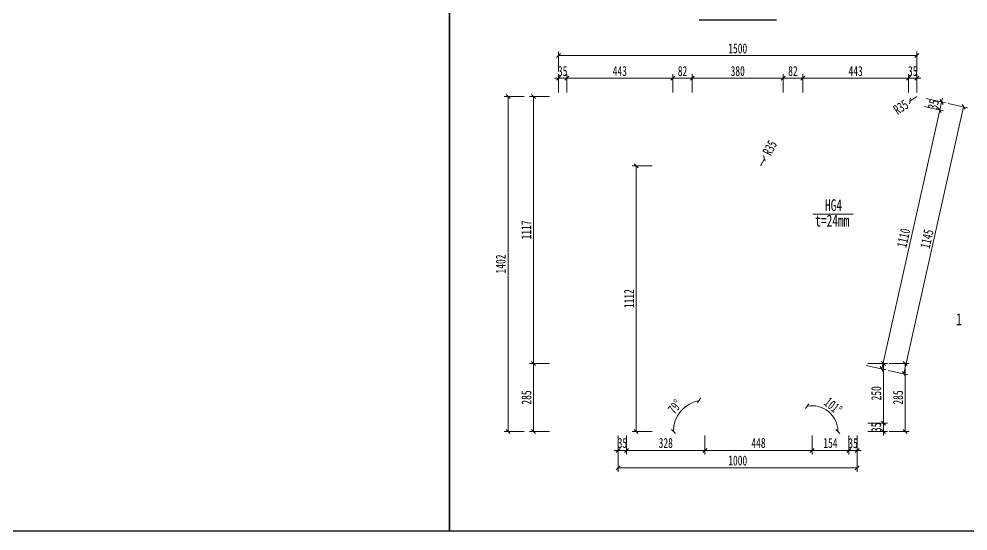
# Model space of a CAD drawing. Header units: millimetres. Extents: x -60009 to 63758, y -2164 to 95433.
# Drawn here: x 23798 to 27770, y 30298 to 32440 of the extents above; entities that cross this region are included whole.
import ezdxf
from ezdxf.enums import TextEntityAlignment as Align

# ---------------------------------------------------------------- set-up
doc = ezdxf.new("R2010")
doc.units = ezdxf.units.MM
doc.layers.get('Defpoints').update_dxf_attribs({"color": 8})
doc.layers.add('文字', color=7, linetype='Continuous', lineweight=15)
doc.layers.add('细实线', color=4, linetype='Continuous', lineweight=15)
doc.styles.add('111', font='仿宋_GB2312.TTF', dxfattribs={"width": 0.7})
doc.styles.add('BM_Dim', font='仿宋_GB2312.TTF', dxfattribs={"width": 0.85})
doc.dimstyles.new('200', dxfattribs={"dimscale": 0, "dimtxt": 2.5, "dimasz": 1, "dimexe": 1, "dimexo": 1, "dimgap": 0.6, "dimtad": 1, "dimdec": 0, "dimdsep": 46, "dimtxsty": '111', "dimblk": 'OBLIQUE', "dimcen": 0, "dimclrd": 4, "dimclre": 4, "dimclrt": 4, "dimadec": 1, "dimazin": 2, "dimtfac": 1, "dimtdec": 0, "dimtix": 1, "dimtmove": 2, "dimatfit": 3, "dimfxl": 4, "dimfxlon": 1, "dimtolj": 1, "dimlwd": -1, "dimlwe": -1, "dimarcsym": 0})

# ---------------------------------------------------------------- blocks, each defined once
blk = doc.blocks.new('_Oblique')
at = {"color": 0, "linetype": 'ByBlock', "lineweight": -2}
blk.add_line((-0.5, -0.5), (0.5, 0.5), dxfattribs=at)
blk = doc.blocks.new('*D1256')
at = {"layer": 'Defpoints', "color": 0, "transparency": 16777216}
for p in [(27556.4, 32286.5), (26056.4, 32115.6), (27556.4, 32115.6)]:
    blk.add_point(p, dxfattribs=at)
at = {"layer": '细实线', "color": 4, "transparency": 16777216}
for p, q in [((26056.4, 32219.9), (26056.4, 32303.2)), ((27556.4, 32219.9), (27556.4, 32303.2)), ((26056.4, 32286.5), (27556.4, 32286.5))]:
    blk.add_line(p, q, dxfattribs=at)
at = {"layer": '细实线', "color": 4, "transparency": 16777216, "xscale": 16.66666666666666, "yscale": 16.66666666666666, "zscale": 16.66666666666666, "rotation": 180}
blk.add_blockref('_Oblique', (26056.4, 32286.5), dxfattribs=at)
at = {"layer": '细实线', "color": 4, "transparency": 16777216, "xscale": 16.66666666666666, "yscale": 16.66666666666666, "zscale": 16.66666666666666}
blk.add_blockref('_Oblique', (27556.4, 32286.5), dxfattribs=at)
at = {"layer": '细实线', "color": 4, "transparency": 16777216, "insert": (26806.4, 32316.3), "char_height": 41.67, "attachment_point": 5, "style": '111'}
blk.add_mtext('\\A1;1500', dxfattribs=at)
blk = doc.blocks.new('*D1257')
at = {"layer": 'Defpoints', "color": 0, "transparency": 16777216}
for p in [(26091.4, 32191.7), (26056.4, 32115.6), (26091.4, 32115.6)]:
    blk.add_point(p, dxfattribs=at)
at = {"layer": '细实线', "color": 4, "transparency": 16777216}
for p, q in [((26056.4, 32191.7), (26039.7, 32191.7)), ((26056.4, 32132.3), (26056.4, 32208.4)), ((26056.4, 32191.7), (26091.4, 32191.7)), ((26091.4, 32132.3), (26091.4, 32208.4)), ((26091.4, 32191.7), (26108.1, 32191.7))]:
    blk.add_line(p, q, dxfattribs=at)
at = {"layer": '细实线', "color": 4, "transparency": 16777216, "xscale": 16.66666666666666, "yscale": 16.66666666666666, "zscale": 16.66666666666666}
blk.add_blockref('_Oblique', (26056.4, 32191.7), dxfattribs=at)
at = {"layer": '细实线', "color": 4, "transparency": 16777216, "xscale": 16.66666666666666, "yscale": 16.66666666666666, "zscale": 16.66666666666666, "rotation": 180}
blk.add_blockref('_Oblique', (26091.4, 32191.7), dxfattribs=at)
at = {"layer": '细实线', "color": 4, "transparency": 16777216, "insert": (26073.9, 32221.6), "char_height": 41.67, "attachment_point": 5, "style": '111'}
blk.add_mtext('\\A1;35', dxfattribs=at)
blk = doc.blocks.new('*D1258')
at = {"layer": 'Defpoints', "color": 0}
for p in [(26534.4, 32191.7), (26091.4, 32115.6), (26534.4, 32115.6)]:
    blk.add_point(p, dxfattribs=at)
at = {"layer": '细实线', "color": 4}
for p, q in [((26091.4, 32132.3), (26091.4, 32208.4)), ((26091.4, 32191.7), (26534.4, 32191.7)), ((26534.4, 32132.3), (26534.4, 32208.4))]:
    blk.add_line(p, q, dxfattribs=at)
at = {"layer": '细实线', "color": 4, "xscale": 16.66666666666666, "yscale": 16.66666666666666, "zscale": 16.66666666666666, "rotation": 180}
blk.add_blockref('_Oblique', (26091.4, 32191.7), dxfattribs=at)
at = {"layer": '细实线', "color": 4, "xscale": 16.66666666666666, "yscale": 16.66666666666666, "zscale": 16.66666666666666}
blk.add_blockref('_Oblique', (26534.4, 32191.7), dxfattribs=at)
at = {"layer": '细实线', "color": 4, "insert": (26312.9, 32221.6), "char_height": 41.67, "attachment_point": 5, "style": '111'}
blk.add_mtext('\\A1;443', dxfattribs=at)
blk = doc.blocks.new('*D1259')
at = {"layer": 'Defpoints', "color": 0}
for p in [(26616.4, 32191.7), (26534.4, 32115.6), (26616.4, 32115.6)]:
    blk.add_point(p, dxfattribs=at)
at = {"layer": '细实线', "color": 4}
for p, q in [((26534.4, 32132.3), (26534.4, 32208.4)), ((26534.4, 32191.7), (26616.4, 32191.7)), ((26616.4, 32132.3), (26616.4, 32208.4))]:
    blk.add_line(p, q, dxfattribs=at)
at = {"layer": '细实线', "color": 4, "xscale": 16.66666666666666, "yscale": 16.66666666666666, "zscale": 16.66666666666666, "rotation": 180}
blk.add_blockref('_Oblique', (26534.4, 32191.7), dxfattribs=at)
at = {"layer": '细实线', "color": 4, "xscale": 16.66666666666666, "yscale": 16.66666666666666, "zscale": 16.66666666666666}
blk.add_blockref('_Oblique', (26616.4, 32191.7), dxfattribs=at)
at = {"layer": '细实线', "color": 4, "insert": (26575.4, 32221.6), "char_height": 41.67, "attachment_point": 5, "style": '111'}
blk.add_mtext('\\A1;82', dxfattribs=at)
blk = doc.blocks.new('*D1260')
at = {"layer": 'Defpoints', "color": 0}
for p in [(26996.4, 32191.7), (26616.4, 32115.6), (26996.4, 32115.6)]:
    blk.add_point(p, dxfattribs=at)
at = {"layer": '细实线', "color": 4}
for p, q in [((26616.4, 32132.3), (26616.4, 32208.4)), ((26616.4, 32191.7), (26996.4, 32191.7)), ((26996.4, 32132.3), (26996.4, 32208.4))]:
    blk.add_line(p, q, dxfattribs=at)
at = {"layer": '细实线', "color": 4, "xscale": 16.66666666666666, "yscale": 16.66666666666666, "zscale": 16.66666666666666, "rotation": 180}
blk.add_blockref('_Oblique', (26616.4, 32191.7), dxfattribs=at)
at = {"layer": '细实线', "color": 4, "xscale": 16.66666666666666, "yscale": 16.66666666666666, "zscale": 16.66666666666666}
blk.add_blockref('_Oblique', (26996.4, 32191.7), dxfattribs=at)
at = {"layer": '细实线', "color": 4, "insert": (26806.4, 32221.6), "char_height": 41.67, "attachment_point": 5, "style": '111'}
blk.add_mtext('\\A1;380', dxfattribs=at)
blk = doc.blocks.new('*D1261')
at = {"layer": 'Defpoints', "color": 0}
for p in [(27078.4, 32191.7), (26996.4, 32115.6), (27078.4, 32115.6)]:
    blk.add_point(p, dxfattribs=at)
at = {"layer": '细实线', "color": 4}
for p, q in [((26996.4, 32132.3), (26996.4, 32208.4)), ((26996.4, 32191.7), (27078.4, 32191.7)), ((27078.4, 32132.3), (27078.4, 32208.4))]:
    blk.add_line(p, q, dxfattribs=at)
at = {"layer": '细实线', "color": 4, "xscale": 16.66666666666666, "yscale": 16.66666666666666, "zscale": 16.66666666666666, "rotation": 180}
blk.add_blockref('_Oblique', (26996.4, 32191.7), dxfattribs=at)
at = {"layer": '细实线', "color": 4, "xscale": 16.66666666666666, "yscale": 16.66666666666666, "zscale": 16.66666666666666}
blk.add_blockref('_Oblique', (27078.4, 32191.7), dxfattribs=at)
at = {"layer": '细实线', "color": 4, "insert": (27037.4, 32221.6), "char_height": 41.67, "attachment_point": 5, "style": '111'}
blk.add_mtext('\\A1;82', dxfattribs=at)
blk = doc.blocks.new('*D1262')
at = {"layer": 'Defpoints', "color": 0}
for p in [(27521.4, 32191.7), (27078.4, 32115.6), (27521.4, 32115.6)]:
    blk.add_point(p, dxfattribs=at)
at = {"layer": '细实线', "color": 4}
for p, q in [((27078.4, 32132.3), (27078.4, 32208.4)), ((27078.4, 32191.7), (27521.4, 32191.7)), ((27521.4, 32132.3), (27521.4, 32208.4))]:
    blk.add_line(p, q, dxfattribs=at)
at = {"layer": '细实线', "color": 4, "xscale": 16.66666666666666, "yscale": 16.66666666666666, "zscale": 16.66666666666666, "rotation": 180}
blk.add_blockref('_Oblique', (27078.4, 32191.7), dxfattribs=at)
at = {"layer": '细实线', "color": 4, "xscale": 16.66666666666666, "yscale": 16.66666666666666, "zscale": 16.66666666666666}
blk.add_blockref('_Oblique', (27521.4, 32191.7), dxfattribs=at)
at = {"layer": '细实线', "color": 4, "insert": (27299.9, 32221.6), "char_height": 41.67, "attachment_point": 5, "style": '111'}
blk.add_mtext('\\A1;443', dxfattribs=at)
blk = doc.blocks.new('*D1263')
at = {"layer": 'Defpoints', "color": 0, "transparency": 16777216}
for p in [(27556.4, 32191.7), (27521.4, 32115.6), (27556.4, 32115.6)]:
    blk.add_point(p, dxfattribs=at)
at = {"layer": '细实线', "color": 4, "transparency": 16777216}
for p, q in [((27521.4, 32191.7), (27504.7, 32191.7)), ((27521.4, 32132.3), (27521.4, 32208.4)), ((27521.4, 32191.7), (27556.4, 32191.7)), ((27556.4, 32132.3), (27556.4, 32208.4)), ((27556.4, 32191.7), (27573.1, 32191.7))]:
    blk.add_line(p, q, dxfattribs=at)
at = {"layer": '细实线', "color": 4, "transparency": 16777216, "xscale": 16.66666666666666, "yscale": 16.66666666666666, "zscale": 16.66666666666666}
blk.add_blockref('_Oblique', (27521.4, 32191.7), dxfattribs=at)
at = {"layer": '细实线', "color": 4, "transparency": 16777216, "xscale": 16.66666666666666, "yscale": 16.66666666666666, "zscale": 16.66666666666666, "rotation": 180}
blk.add_blockref('_Oblique', (27556.4, 32191.7), dxfattribs=at)
at = {"layer": '细实线', "color": 4, "transparency": 16777216, "insert": (27538.9, 32221.6), "char_height": 41.67, "attachment_point": 5, "style": '111'}
blk.add_mtext('\\A1;35', dxfattribs=at)
blk = doc.blocks.new('*D1264')
at = {"layer": 'Defpoints', "color": 0, "transparency": 16777216}
for p in [(27556.4, 32115.6), (27548.8, 32081.5), (27651.8, 32058.4)]:
    blk.add_point(p, dxfattribs=at)
at = {"layer": '细实线', "color": 4, "transparency": 16777216}
for p, q in [((27594.4, 32107.1), (27675.7, 32088.9)), ((27659.4, 32092.6), (27651.8, 32058.4)), ((27659.4, 32092.6), (27663, 32108.8)), ((27586.7, 32073), (27668, 32054.8)), ((27651.8, 32058.4), (27648.1, 32042.2))]:
    blk.add_line(p, q, dxfattribs=at)
at = {"layer": '细实线', "color": 4, "transparency": 16777216, "xscale": 16.66666666666666, "yscale": 16.66666666666666, "zscale": 16.66666666666666}
for p, rotation in [((27659.4, 32092.6), 257.3850228956328), ((27651.8, 32058.4), 77.38502289563277)]:
    blk.add_blockref('_Oblique', p, dxfattribs=dict(at, rotation=rotation))
at = {"layer": '细实线', "color": 4, "transparency": 16777216, "insert": (27625.5, 32082.2), "char_height": 41.67, "attachment_point": 5, "rotation": 77.385, "style": '111'}
blk.add_mtext('\\A1;35', dxfattribs=at)
blk = doc.blocks.new('*D1265')
at = {"layer": 'Defpoints', "color": 0, "transparency": 16777216}
for p in [(27548.8, 32081.5), (27306.4, 30998.6), (27409.4, 30975.5)]:
    blk.add_point(p, dxfattribs=at)
at = {"layer": '细实线', "color": 4, "transparency": 16777216}
for p, q in [((27651.8, 32058.4), (27409.4, 30975.5)), ((27586.7, 32073), (27668, 32054.8)), ((27344.4, 30990.1), (27425.7, 30971.9))]:
    blk.add_line(p, q, dxfattribs=at)
at = {"layer": '细实线', "color": 4, "transparency": 16777216, "xscale": 16.66666666666666, "yscale": 16.66666666666666, "zscale": 16.66666666666666}
for p, rotation in [((27651.8, 32058.4), 77.3850228956401), ((27409.4, 30975.5), 257.3850228956401)]:
    blk.add_blockref('_Oblique', p, dxfattribs=dict(at, rotation=rotation))
at = {"layer": '细实线', "color": 4, "transparency": 16777216, "insert": (27500.5, 31523.7), "char_height": 41.67, "attachment_point": 5, "rotation": 77.385, "style": '111'}
blk.add_mtext('\\A1;1110', dxfattribs=at)
blk = doc.blocks.new('*D1266')
at = {"layer": 'Defpoints', "color": 0, "transparency": 16777216}
for p in [(27306.4, 30998.6), (27306.4, 30748.8), (27417, 30748.8)]:
    blk.add_point(p, dxfattribs=at)
at = {"layer": '细实线', "color": 4, "transparency": 16777216}
for p, q in [((27350.4, 30998.6), (27433.7, 30998.6)), ((27417, 30998.6), (27417, 30748.8)), ((27350.4, 30748.8), (27433.7, 30748.8))]:
    blk.add_line(p, q, dxfattribs=at)
at = {"layer": '细实线', "color": 4, "transparency": 16777216, "xscale": 16.66666666666666, "yscale": 16.66666666666666, "zscale": 16.66666666666666}
for p, rotation in [((27417, 30998.6), 90), ((27417, 30748.8), 270)]:
    blk.add_blockref('_Oblique', p, dxfattribs=dict(at, rotation=rotation))
at = {"layer": '细实线', "color": 4, "transparency": 16777216, "insert": (27386.2, 30873.7), "char_height": 41.67, "attachment_point": 5, "rotation": 90, "style": '111'}
blk.add_mtext('\\A1;250', dxfattribs=at)
blk = doc.blocks.new('*D1267')
at = {"layer": 'Defpoints', "color": 0, "transparency": 16777216}
for p in [(27306.4, 30748.8), (27306.4, 30713.8), (27417, 30713.8)]:
    blk.add_point(p, dxfattribs=at)
at = {"layer": '细实线', "color": 4, "transparency": 16777216}
for p, q in [((27350.4, 30748.8), (27433.7, 30748.8)), ((27417, 30748.8), (27417, 30765.4)), ((27417, 30748.8), (27417, 30713.8)), ((27350.4, 30713.8), (27433.7, 30713.8)), ((27417, 30713.8), (27417, 30697.1))]:
    blk.add_line(p, q, dxfattribs=at)
at = {"layer": '细实线', "color": 4, "transparency": 16777216, "xscale": 16.66666666666666, "yscale": 16.66666666666666, "zscale": 16.66666666666666}
for p, rotation in [((27417, 30748.8), 270), ((27417, 30713.8), 90)]:
    blk.add_blockref('_Oblique', p, dxfattribs=dict(at, rotation=rotation))
at = {"layer": '细实线', "color": 4, "transparency": 16777216, "insert": (27386.2, 30731.3), "char_height": 41.67, "attachment_point": 5, "rotation": 90, "style": '111'}
blk.add_mtext('\\A1;35', dxfattribs=at)
blk = doc.blocks.new('*D1268')
at = {"layer": 'Defpoints', "color": 0, "transparency": 16777216}
for p in [(27556.4, 32115.6), (27306.4, 30998.6), (27501.8, 30954.8)]:
    blk.add_point(p, dxfattribs=at)
at = {"layer": '细实线', "color": 4, "transparency": 16777216}
for p, q in [((27751.8, 32071.9), (27501.8, 30954.8)), ((27686.8, 32086.5), (27768.1, 32068.3)), ((27436.8, 30969.4), (27518.1, 30951.2))]:
    blk.add_line(p, q, dxfattribs=at)
at = {"layer": '细实线', "color": 4, "transparency": 16777216, "xscale": 16.66666666666666, "yscale": 16.66666666666666, "zscale": 16.66666666666666}
for p, rotation in [((27751.8, 32071.9), 77.38502289563988), ((27501.8, 30954.8), 257.3850228956398)]:
    blk.add_blockref('_Oblique', p, dxfattribs=dict(at, rotation=rotation))
at = {"layer": '细实线', "color": 4, "transparency": 16777216, "insert": (27598.2, 31519.8), "char_height": 41.67, "attachment_point": 5, "rotation": 77.385, "style": '111'}
blk.add_mtext('\\A1;1145', dxfattribs=at)
blk = doc.blocks.new('*D1269')
at = {"layer": 'Defpoints', "color": 0, "transparency": 16777216}
for p in [(27306.4, 30998.6), (27306.4, 30713.8), (27507.1, 30713.8)]:
    blk.add_point(p, dxfattribs=at)
at = {"layer": '细实线', "color": 4, "transparency": 16777216}
for p, q in [((27440.5, 30998.6), (27523.8, 30998.6)), ((27507.1, 30998.6), (27507.1, 30713.8)), ((27440.5, 30713.8), (27523.8, 30713.8))]:
    blk.add_line(p, q, dxfattribs=at)
at = {"layer": '细实线', "color": 4, "transparency": 16777216, "xscale": 16.66666666666666, "yscale": 16.66666666666666, "zscale": 16.66666666666666}
for p, rotation in [((27507.1, 30998.6), 90.00000000000291), ((27507.1, 30713.8), 270.000000000003)]:
    blk.add_blockref('_Oblique', p, dxfattribs=dict(at, rotation=rotation))
at = {"layer": '细实线', "color": 4, "transparency": 16777216, "insert": (27477.3, 30856.2), "char_height": 41.67, "attachment_point": 5, "rotation": 90, "style": '111'}
blk.add_mtext('\\A1;285', dxfattribs=at)
blk = doc.blocks.new('*D1270')
at = {"layer": 'Defpoints', "color": 0, "transparency": 16777216}
for p in [(26269.4, 32115.6), (25845.7, 30713.8), (26407.4, 30713.8)]:
    blk.add_point(p, dxfattribs=at)
at = {"layer": '细实线', "color": 4, "transparency": 16777216}
for p, q in [((25912.3, 32115.6), (25829, 32115.6)), ((25845.7, 32115.6), (25845.7, 30713.8)), ((25912.3, 30713.8), (25829, 30713.8))]:
    blk.add_line(p, q, dxfattribs=at)
at = {"layer": '细实线', "color": 4, "transparency": 16777216, "xscale": 16.66666666666666, "yscale": 16.66666666666666, "zscale": 16.66666666666666}
for p, rotation in [((25845.7, 32115.6), 90), ((25845.7, 30713.8), 270)]:
    blk.add_blockref('_Oblique', p, dxfattribs=dict(at, rotation=rotation))
at = {"layer": '细实线', "color": 4, "transparency": 16777216, "insert": (25814.8, 31414.7), "char_height": 41.67, "attachment_point": 5, "rotation": 90, "style": '111'}
blk.add_mtext('\\A1;1402', dxfattribs=at)
blk = doc.blocks.new('*D1271')
at = {"layer": 'Defpoints', "color": 0, "transparency": 16777216}
for p in [(26306.4, 30713.8), (26341.4, 30713.8), (26341.4, 30635)]:
    blk.add_point(p, dxfattribs=at)
at = {"layer": '细实线', "color": 4, "transparency": 16777216}
for p, q in [((26306.4, 30697.1), (26306.4, 30618.3)), ((26341.4, 30697.1), (26341.4, 30618.3)), ((26306.4, 30635), (26289.7, 30635)), ((26306.4, 30635), (26341.4, 30635)), ((26341.4, 30635), (26358.1, 30635))]:
    blk.add_line(p, q, dxfattribs=at)
at = {"layer": '细实线', "color": 4, "transparency": 16777216, "xscale": 16.66666666666666, "yscale": 16.66666666666666, "zscale": 16.66666666666666}
blk.add_blockref('_Oblique', (26306.4, 30635), dxfattribs=at)
at = {"layer": '细实线', "color": 4, "transparency": 16777216, "xscale": 16.66666666666666, "yscale": 16.66666666666666, "zscale": 16.66666666666666, "rotation": 180}
blk.add_blockref('_Oblique', (26341.4, 30635), dxfattribs=at)
at = {"layer": '细实线', "color": 4, "transparency": 16777216, "insert": (26323.9, 30665.8), "char_height": 41.67, "attachment_point": 5, "style": '111'}
blk.add_mtext('\\A1;35', dxfattribs=at)
blk = doc.blocks.new('*D1272')
at = {"layer": 'Defpoints', "color": 0, "transparency": 16777216}
for p in [(26341.4, 30713.8), (26669.2, 30713.8), (26669.2, 30635)]:
    blk.add_point(p, dxfattribs=at)
at = {"layer": '细实线', "color": 4, "transparency": 16777216}
for p, q in [((26341.4, 30697.1), (26341.4, 30618.3)), ((26669.2, 30697.1), (26669.2, 30618.3)), ((26341.4, 30635), (26669.2, 30635))]:
    blk.add_line(p, q, dxfattribs=at)
at = {"layer": '细实线', "color": 4, "transparency": 16777216, "xscale": 16.66666666666666, "yscale": 16.66666666666666, "zscale": 16.66666666666666, "rotation": 180}
blk.add_blockref('_Oblique', (26341.4, 30635), dxfattribs=at)
at = {"layer": '细实线', "color": 4, "transparency": 16777216, "xscale": 16.66666666666666, "yscale": 16.66666666666666, "zscale": 16.66666666666666}
blk.add_blockref('_Oblique', (26669.2, 30635), dxfattribs=at)
at = {"layer": '细实线', "color": 4, "transparency": 16777216, "insert": (26505.3, 30665.8), "char_height": 41.67, "attachment_point": 5, "style": '111'}
blk.add_mtext('\\A1;328', dxfattribs=at)
blk = doc.blocks.new('*D1273')
at = {"layer": 'Defpoints', "color": 0, "transparency": 16777216}
for p in [(26669.2, 30713.8), (27117.6, 30713.8), (27117.6, 30635)]:
    blk.add_point(p, dxfattribs=at)
at = {"layer": '细实线', "color": 4, "transparency": 16777216}
for p, q in [((26669.2, 30697.1), (26669.2, 30618.3)), ((27117.6, 30697.1), (27117.6, 30618.3)), ((26669.2, 30635), (27117.6, 30635))]:
    blk.add_line(p, q, dxfattribs=at)
at = {"layer": '细实线', "color": 4, "transparency": 16777216, "xscale": 16.66666666666666, "yscale": 16.66666666666666, "zscale": 16.66666666666666, "rotation": 180}
blk.add_blockref('_Oblique', (26669.2, 30635), dxfattribs=at)
at = {"layer": '细实线', "color": 4, "transparency": 16777216, "xscale": 16.66666666666666, "yscale": 16.66666666666666, "zscale": 16.66666666666666}
blk.add_blockref('_Oblique', (27117.6, 30635), dxfattribs=at)
at = {"layer": '细实线', "color": 4, "transparency": 16777216, "insert": (26893.4, 30665.8), "char_height": 41.67, "attachment_point": 5, "style": '111'}
blk.add_mtext('\\A1;448', dxfattribs=at)
blk = doc.blocks.new('*D1274')
at = {"layer": 'Defpoints', "color": 0, "transparency": 16777216}
for p in [(27117.6, 30713.8), (27271.4, 30713.8), (27271.4, 30635)]:
    blk.add_point(p, dxfattribs=at)
at = {"layer": '细实线', "color": 4, "transparency": 16777216}
for p, q in [((27117.6, 30697.1), (27117.6, 30618.3)), ((27271.4, 30697.1), (27271.4, 30618.3)), ((27117.6, 30635), (27271.4, 30635))]:
    blk.add_line(p, q, dxfattribs=at)
at = {"layer": '细实线', "color": 4, "transparency": 16777216, "xscale": 16.66666666666666, "yscale": 16.66666666666666, "zscale": 16.66666666666666, "rotation": 180}
blk.add_blockref('_Oblique', (27117.6, 30635), dxfattribs=at)
at = {"layer": '细实线', "color": 4, "transparency": 16777216, "xscale": 16.66666666666666, "yscale": 16.66666666666666, "zscale": 16.66666666666666}
blk.add_blockref('_Oblique', (27271.4, 30635), dxfattribs=at)
at = {"layer": '细实线', "color": 4, "transparency": 16777216, "insert": (27194.5, 30665.8), "char_height": 41.67, "attachment_point": 5, "style": '111'}
blk.add_mtext('\\A1;154', dxfattribs=at)
blk = doc.blocks.new('*D1275')
at = {"layer": 'Defpoints', "color": 0, "transparency": 16777216}
for p in [(27271.4, 30713.8), (27306.4, 30713.8), (27306.4, 30635)]:
    blk.add_point(p, dxfattribs=at)
at = {"layer": '细实线', "color": 4, "transparency": 16777216}
for p, q in [((27271.4, 30697.1), (27271.4, 30618.3)), ((27306.4, 30697.1), (27306.4, 30618.3)), ((27271.4, 30635), (27254.7, 30635)), ((27271.4, 30635), (27306.4, 30635)), ((27306.4, 30635), (27323.1, 30635))]:
    blk.add_line(p, q, dxfattribs=at)
at = {"layer": '细实线', "color": 4, "transparency": 16777216, "xscale": 16.66666666666666, "yscale": 16.66666666666666, "zscale": 16.66666666666666}
blk.add_blockref('_Oblique', (27271.4, 30635), dxfattribs=at)
at = {"layer": '细实线', "color": 4, "transparency": 16777216, "xscale": 16.66666666666666, "yscale": 16.66666666666666, "zscale": 16.66666666666666, "rotation": 180}
blk.add_blockref('_Oblique', (27306.4, 30635), dxfattribs=at)
at = {"layer": '细实线', "color": 4, "transparency": 16777216, "insert": (27288.9, 30664.8), "char_height": 41.67, "attachment_point": 5, "style": '111'}
blk.add_mtext('\\A1;35', dxfattribs=at)
blk = doc.blocks.new('*D1276')
at = {"layer": 'Defpoints', "color": 0, "transparency": 16777216}
for p in [(26306.4, 30713.8), (27306.4, 30713.8), (27306.4, 30562.3)]:
    blk.add_point(p, dxfattribs=at)
at = {"layer": '细实线', "color": 4, "transparency": 16777216}
for p, q in [((26306.4, 30629), (26306.4, 30545.6)), ((27306.4, 30629), (27306.4, 30545.6)), ((26306.4, 30562.3), (27306.4, 30562.3))]:
    blk.add_line(p, q, dxfattribs=at)
at = {"layer": '细实线', "color": 4, "transparency": 16777216, "xscale": 16.66666666666666, "yscale": 16.66666666666666, "zscale": 16.66666666666666, "rotation": 180}
blk.add_blockref('_Oblique', (26306.4, 30562.3), dxfattribs=at)
at = {"layer": '细实线', "color": 4, "transparency": 16777216, "xscale": 16.66666666666666, "yscale": 16.66666666666666, "zscale": 16.66666666666666}
blk.add_blockref('_Oblique', (27306.4, 30562.3), dxfattribs=at)
at = {"layer": '细实线', "color": 4, "transparency": 16777216, "insert": (26806.4, 30592.1), "char_height": 41.67, "attachment_point": 5, "style": '111'}
blk.add_mtext('\\A1;1000', dxfattribs=at)
blk = doc.blocks.new('*D1277')
at = {"layer": 'Defpoints', "color": 0, "transparency": 16777216}
for p in [(26056.4, 32115.6), (25952, 30998.6), (26306.4, 30998.6)]:
    blk.add_point(p, dxfattribs=at)
at = {"layer": '细实线', "color": 4, "transparency": 16777216}
for p, q in [((26018.7, 32115.6), (25935.3, 32115.6)), ((25952, 32115.6), (25952, 30998.6)), ((26018.7, 30998.6), (25935.3, 30998.6))]:
    blk.add_line(p, q, dxfattribs=at)
at = {"layer": '细实线', "color": 4, "transparency": 16777216, "xscale": 16.66666666666666, "yscale": 16.66666666666666, "zscale": 16.66666666666666}
for p, rotation in [((25952, 32115.6), 90), ((25952, 30998.6), 270)]:
    blk.add_blockref('_Oblique', p, dxfattribs=dict(at, rotation=rotation))
at = {"layer": '细实线', "color": 4, "transparency": 16777216, "insert": (25921.2, 31557.1), "char_height": 41.67, "attachment_point": 5, "rotation": 90, "style": '111'}
blk.add_mtext('\\A1;1117', dxfattribs=at)
blk = doc.blocks.new('*D1278')
at = {"layer": 'Defpoints', "color": 0, "transparency": 16777216}
for p in [(26306.4, 30998.6), (25952, 30713.8), (26306.4, 30713.8)]:
    blk.add_point(p, dxfattribs=at)
at = {"layer": '细实线', "color": 4, "transparency": 16777216}
for p, q in [((26018.7, 30998.6), (25935.3, 30998.6)), ((25952, 30998.6), (25952, 30713.8)), ((26018.7, 30713.8), (25935.3, 30713.8))]:
    blk.add_line(p, q, dxfattribs=at)
at = {"layer": '细实线', "color": 4, "transparency": 16777216, "xscale": 16.66666666666666, "yscale": 16.66666666666666, "zscale": 16.66666666666666}
for p, rotation in [((25952, 30998.6), 90), ((25952, 30713.8), 270)]:
    blk.add_blockref('_Oblique', p, dxfattribs=dict(at, rotation=rotation))
at = {"layer": '细实线', "color": 4, "transparency": 16777216, "insert": (25922.2, 30856.2), "char_height": 41.67, "attachment_point": 5, "rotation": 90, "style": '111'}
blk.add_mtext('\\A1;285', dxfattribs=at)
blk = doc.blocks.new('*D1279')
at = {"layer": 'Defpoints', "color": 0, "transparency": 16777216}
for p in [(26459.7, 31791.4), (26589.2, 30818.7), (26662.5, 30748.1), (26341.4, 30713.8), (26634.2, 30713.8)]:
    blk.add_point(p, dxfattribs=at)
at = {"layer": '细实线', "color": 4, "transparency": 16777216}
blk.add_arc((26669.2, 30713.8), 131.9, 101, 180, dxfattribs=at)
at = {"layer": '细实线', "color": 4, "transparency": 16777216, "xscale": 16.66666666666666, "yscale": 16.66666666666666, "zscale": 16.66666666666666}
for p, rotation in [((26644, 30843.3), 10.99999999999988), ((26537.2, 30713.8), 269.9999999999987)]:
    blk.add_blockref('_Oblique', p, dxfattribs=dict(at, rotation=rotation))
at = {"layer": '细实线', "color": 4, "transparency": 16777216, "insert": (26543.6, 30817.3), "char_height": 41.67, "attachment_point": 5, "rotation": 50.5, "style": '111'}
blk.add_mtext('\\A1;79°', dxfattribs=at)
blk = doc.blocks.new('*D1280')
at = {"layer": 'Defpoints', "color": 0, "transparency": 16777216}
for p in [(26381.8, 31825.8), (26669.2, 31825.8), (26669.2, 30713.8)]:
    blk.add_point(p, dxfattribs=at)
at = {"layer": '细实线', "color": 4, "transparency": 16777216}
for p, q in [((26448.5, 31825.8), (26365.1, 31825.8)), ((26381.8, 30713.8), (26381.8, 31825.8)), ((26448.5, 30713.8), (26365.1, 30713.8))]:
    blk.add_line(p, q, dxfattribs=at)
at = {"layer": '细实线', "color": 4, "transparency": 16777216, "xscale": 16.66666666666666, "yscale": 16.66666666666666, "zscale": 16.66666666666666}
for p, rotation in [((26381.8, 31825.8), 90), ((26381.8, 30713.8), 270)]:
    blk.add_blockref('_Oblique', p, dxfattribs=dict(at, rotation=rotation))
at = {"layer": '细实线', "color": 4, "transparency": 16777216, "insert": (26351, 31269.8), "char_height": 41.67, "attachment_point": 5, "rotation": 90, "style": '111'}
blk.add_mtext('\\A1;1112', dxfattribs=at)
blk = doc.blocks.new('*D1281')
at = {"layer": 'Defpoints', "color": 0, "transparency": 16777216}
for p in [(26908.2, 31791.4), (27111, 30748.1), (27207.3, 30773.5), (27152.6, 30713.8), (27271.4, 30713.8)]:
    blk.add_point(p, dxfattribs=at)
at = {"layer": '细实线', "color": 4, "transparency": 16777216}
blk.add_arc((27117.6, 30713.8), 107.8, 0, 101, dxfattribs=at)
at = {"layer": '细实线', "color": 4, "transparency": 16777216, "xscale": 16.66666666666666, "yscale": 16.66666666666666, "zscale": 16.66666666666666}
for p, rotation in [((27097.1, 30819.6), 190.9999999999999), ((27225.4, 30713.8), 270.0000000000001)]:
    blk.add_blockref('_Oblique', p, dxfattribs=dict(at, rotation=rotation))
at = {"layer": '细实线', "color": 4, "transparency": 16777216, "insert": (27205.8, 30820.7), "char_height": 41.67, "attachment_point": 5, "rotation": 320.5, "style": '111'}
blk.add_mtext('\\A1;101°', dxfattribs=at)
blk = doc.blocks.new('*D1282')
at = {"layer": 'Defpoints', "color": 0, "transparency": 16777216}
for p in [(27527.2, 32096.3), (27556.4, 32115.6)]:
    blk.add_point(p, dxfattribs=at)
at = {"layer": '细实线', "color": 4, "transparency": 16777216}
blk.add_line((27556.4, 32115.6), (27527.2, 32096.3), dxfattribs=at)
at = {"layer": '细实线', "color": 4, "transparency": 16777216, "xscale": 16.66666666666666, "yscale": 16.66666666666666, "zscale": 16.66666666666666, "rotation": 213.5539497334975}
blk.add_blockref('_Oblique', (27527.2, 32096.3), dxfattribs=at)
at = {"layer": '细实线', "color": 4, "transparency": 16777216, "insert": (27489.2, 32071.1), "char_height": 41.67, "attachment_point": 5, "rotation": 33.5539, "style": '111'}
blk.add_mtext('\\A1;R35', dxfattribs=at)
blk = doc.blocks.new('*D1283')
at = {"layer": 'Defpoints', "color": 0, "transparency": 16777216}
for p in [(26917.8, 31856.7), (26901.5, 31825.8)]:
    blk.add_point(p, dxfattribs=at)
at = {"layer": '细实线', "color": 4, "transparency": 16777216}
blk.add_line((26901.5, 31825.8), (26917.8, 31856.7), dxfattribs=at)
at = {"layer": '细实线', "color": 4, "transparency": 16777216, "xscale": 16.66666666666666, "yscale": 16.66666666666666, "zscale": 16.66666666666666, "rotation": 62.18211180957862}
blk.add_blockref('_Oblique', (26917.8, 31856.7), dxfattribs=at)
at = {"layer": '细实线', "color": 4, "transparency": 16777216, "insert": (26940.9, 31900.5), "char_height": 41.67, "attachment_point": 5, "rotation": 62.1821, "style": '111'}
blk.add_mtext('\\A1;R35', dxfattribs=at)

msp = doc.modelspace()

# ---------------------------------------------------------------- linework, layer by layer
at = {"color": 4}
msp.add_line((26644.9, 32436.3), (26968.5, 32436.3), dxfattribs=at)
at = {"layer": 'Defpoints'}
for points in [[(19183.2, 34560.8), (25599.8, 34560.8), (25599.8, 30297.5), (19183.2, 30297.5)], [(25599.8, 34560.8), (32016.5, 34560.8), (32016.5, 30297.5), (25599.8, 30297.5)]]:
    msp.add_lwpolyline(points, close=True, dxfattribs=at)
at = {"layer": '细实线'}
msp.add_line((27120.7, 31622.7), (27288.9, 31622.7), dxfattribs=at)

# ---------------------------------------------------------------- texts
at = {"layer": '文字', "style": 'BM_Dim', "width": 0.7}
for s, p in [('HG4', (27207.3, 31620.8)), ('t=24mm', (27202.2, 31556)), ('1', (27732, 31143.5))]:
    msp.add_text(s, height=50, dxfattribs=at).set_placement(p, align=Align.BOTTOM_CENTER)

# ---------------------------------------------------------------- dimensions: what is measured, and where the dimension line sits
at = {"layer": '细实线'}
for base, p1, p2, picture, middle in [((27556.4, 32286.5), (26056.4, 32115.6), (27556.4, 32115.6), '*D1256', (26806.4, 32316.3)), ((26091.4, 32191.7), (26056.4, 32115.6), (26091.4, 32115.6), '*D1257', (26073.9, 32221.6)), ((26534.4, 32191.7), (26091.4, 32115.6), (26534.4, 32115.6), '*D1258', (26312.9, 32221.6)), ((26616.4, 32191.7), (26534.4, 32115.6), (26616.4, 32115.6), '*D1259', (26575.4, 32221.6)), ((26996.4, 32191.7), (26616.4, 32115.6), (26996.4, 32115.6), '*D1260', (26806.4, 32221.6)), ((27078.4, 32191.7), (26996.4, 32115.6), (27078.4, 32115.6), '*D1261', (27037.4, 32221.6)), ((27521.4, 32191.7), (27078.4, 32115.6), (27521.4, 32115.6), '*D1262', (27299.9, 32221.6)), ((27556.4, 32191.7), (27521.4, 32115.6), (27556.4, 32115.6), '*D1263', (27538.9, 32221.6)), ((26341.4, 30635), (26306.4, 30713.8), (26341.4, 30713.8), '*D1271', (26323.9, 30665.8)), ((27306.4, 30562.3), (26306.4, 30713.8), (27306.4, 30713.8), '*D1276', (26806.4, 30592.1)), ((26669.2, 30635), (26341.4, 30713.8), (26669.2, 30713.8), '*D1272', (26505.3, 30665.8)), ((27117.6, 30635), (26669.2, 30713.8), (27117.6, 30713.8), '*D1273', (26893.4, 30665.8)), ((27271.4, 30635), (27117.6, 30713.8), (27271.4, 30713.8), '*D1274', (27194.5, 30665.8)), ((27306.4, 30635), (27271.4, 30713.8), (27306.4, 30713.8), '*D1275', (27288.9, 30664.8))]:
    dim = msp.add_linear_dim(base=base, p1=p1, p2=p2, dimstyle='200', override={"dimscale": 16.666667, "dimblk": 'Oblique'}, dxfattribs=at)
    dim.commit()
    dim.dimension.update_dxf_attribs({"geometry": picture, "text_midpoint": middle})
for base, p1, p2, picture, middle in [((25845.7, 30713.8), (26269.4, 32115.6), (26407.4, 30713.8), '*D1270', (25814.8, 31414.7)), ((25952, 30998.6), (26056.4, 32115.6), (26306.4, 30998.6), '*D1277', (25921.2, 31557.1)), ((26381.8, 31825.8), (26669.2, 30713.8), (26669.2, 31825.8), '*D1280', (26351, 31269.8)), ((25952, 30713.8), (26306.4, 30998.6), (26306.4, 30713.8), '*D1278', (25922.2, 30856.2))]:
    dim = msp.add_linear_dim(base=base, p1=p1, p2=p2, angle=90, dimstyle='200', override={"dimscale": 16.666667, "dimblk": 'Oblique'}, dxfattribs=at)
    dim.commit()
    dim.dimension.update_dxf_attribs({"geometry": picture, "text_midpoint": middle})
for p1, p2, distance, picture, middle in [((27556.4, 32115.6), (27306.4, 30998.6), 200.2, '*D1268', (27598.2, 31519.8)), ((27556.4, 32115.6), (27548.8, 32081.5), 105.5, '*D1264', (27625.5, 32082.2)), ((27548.8, 32081.5), (27306.4, 30998.6), 105.5, '*D1265', (27500.5, 31523.7)), ((27306.4, 30998.6), (27306.4, 30748.8), 110.6, '*D1266', (27386.2, 30873.7)), ((27306.4, 30998.6), (27306.4, 30713.8), 200.7, '*D1269', (27477.3, 30856.2)), ((27306.4, 30748.8), (27306.4, 30713.8), 110.6, '*D1267', (27386.2, 30731.3))]:
    dim = msp.add_aligned_dim(p1=p1, p2=p2, distance=distance, dimstyle='200', override={"dimscale": 16.666667, "dimblk": 'Oblique'}, dxfattribs=at)
    dim.commit()
    dim.dimension.update_dxf_attribs({"geometry": picture, "text_midpoint": middle})
for center, mpoint, picture, middle in [((27556.4, 32115.6), (27527.2, 32096.3), '*D1282', (27489.2, 32071.1)), ((26901.5, 31825.8), (26917.8, 31856.7), '*D1283', (26940.9, 31900.5))]:
    dim = msp.add_radius_dim(center=center, mpoint=mpoint, dimstyle='200', override={"dimscale": 16.666667, "dimblk": 'Oblique'}, dxfattribs=at)
    dim.commit()
    dim.dimension.update_dxf_attribs({"geometry": picture, "text_midpoint": middle, "dimtype": 164})
for base, line1, line2, picture, middle in [((26589.2, 30818.7), ((26459.7, 31791.4), (26662.5, 30748.1)), ((26634.2, 30713.8), (26341.4, 30713.8)), '*D1279', (26543.6, 30817.3)), ((27207.3, 30773.5), ((27111, 30748.1), (26908.2, 31791.4)), ((27271.4, 30713.8), (27152.6, 30713.8)), '*D1281', (27205.8, 30820.7))]:
    dim = msp.add_angular_dim_2l(base=base, line1=line1, line2=line2, dimstyle='200', override={"dimscale": 16.666667, "dimblk": 'Oblique'}, dxfattribs=at)
    dim.commit()
    dim.dimension.update_dxf_attribs({"geometry": picture, "text_midpoint": middle})

doc.saveas('drawing.dxf')
